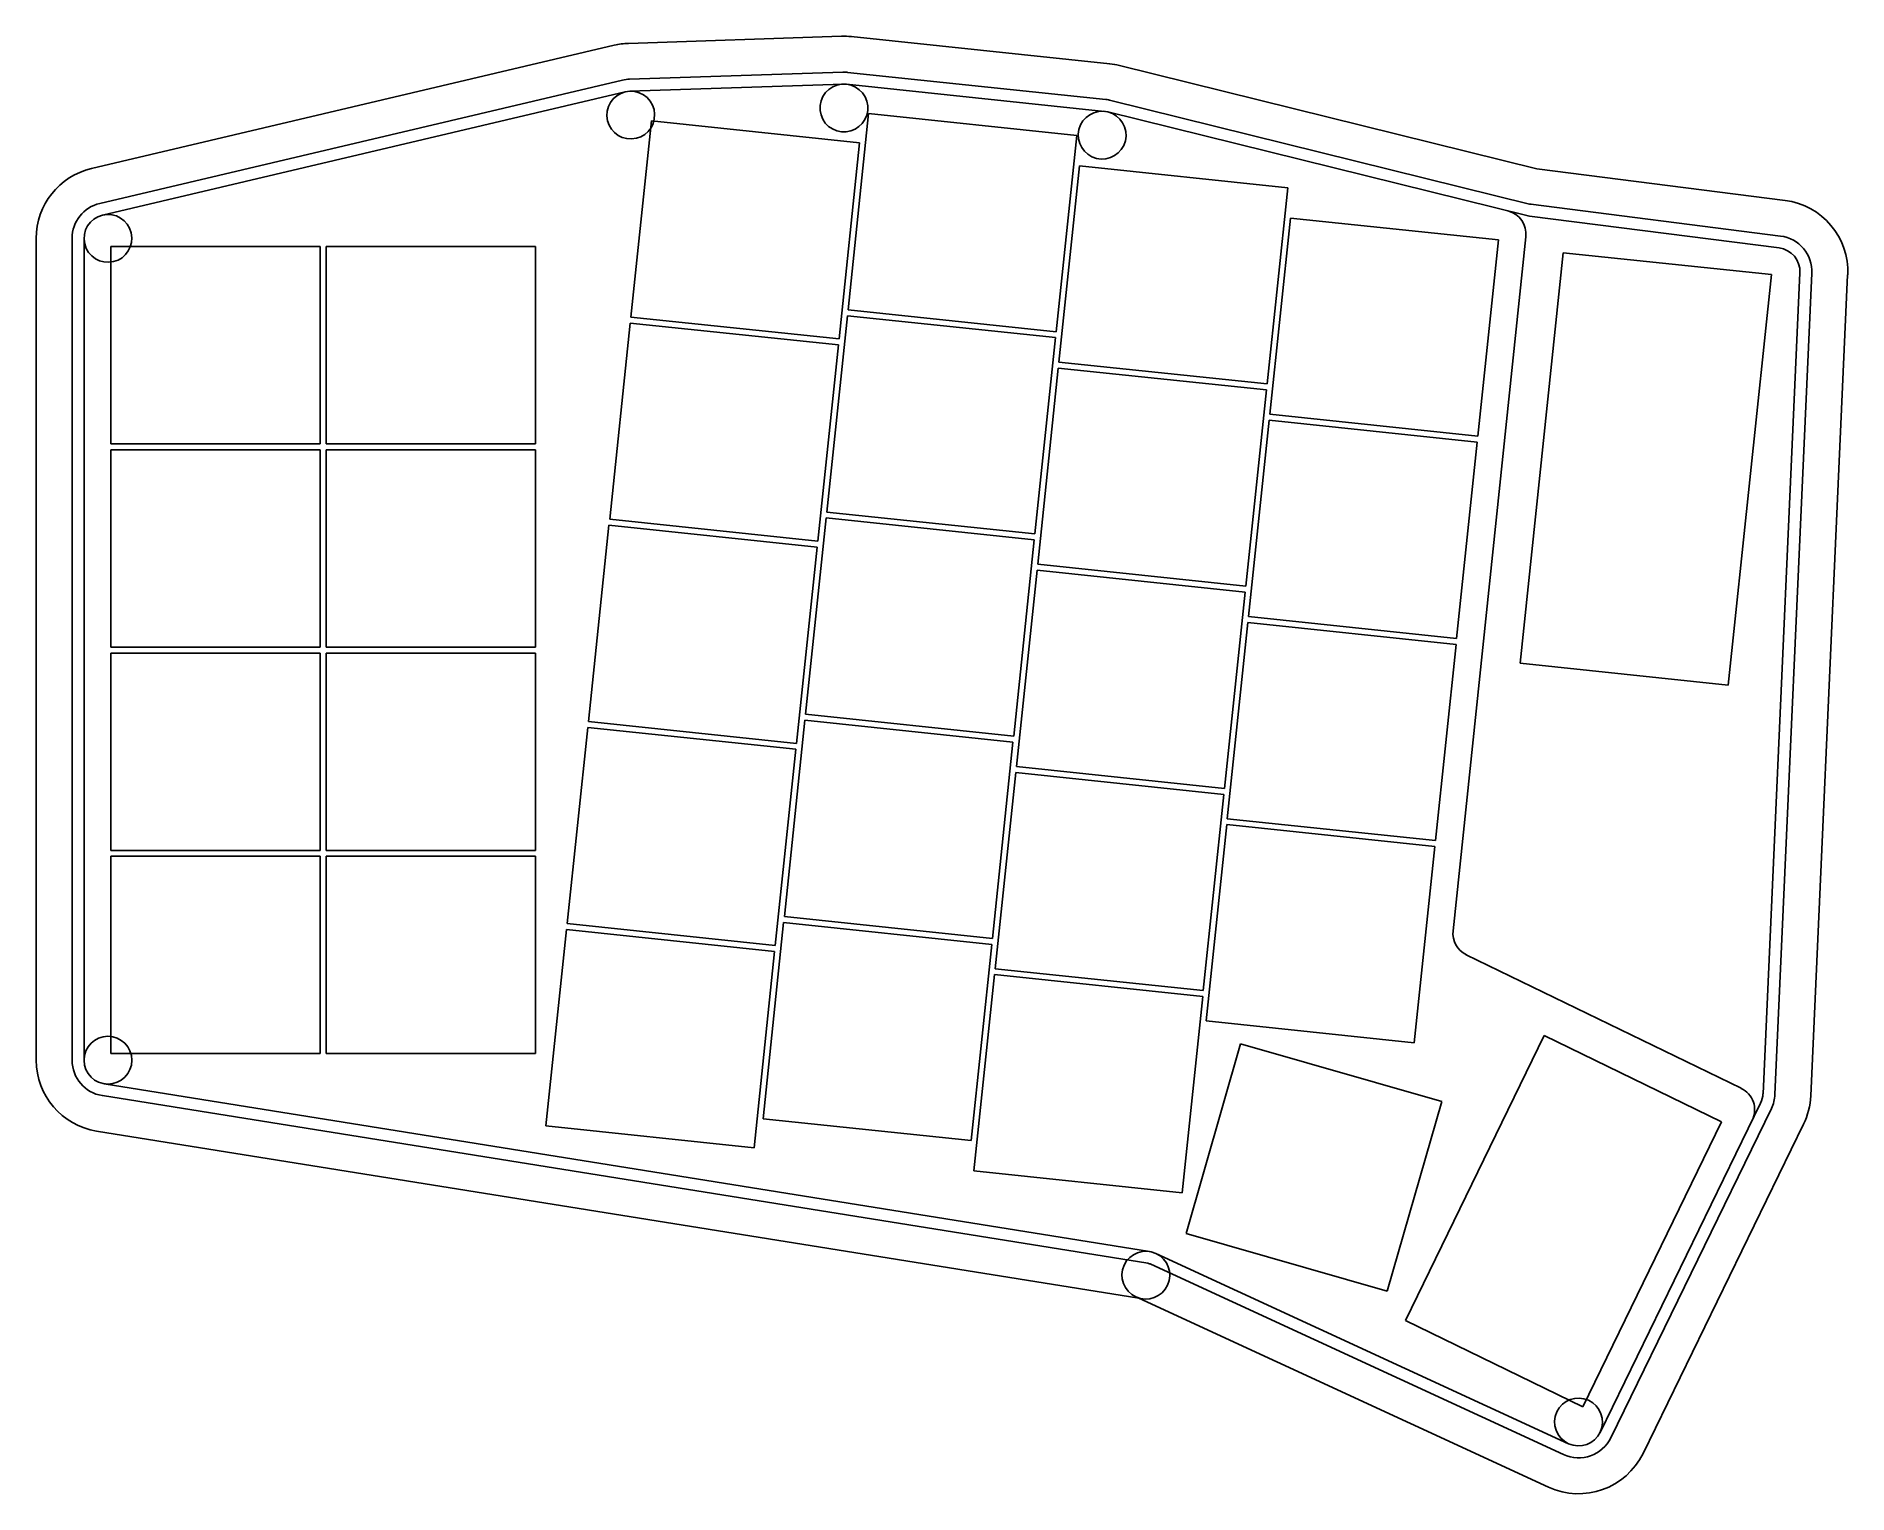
# Model space of a CAD drawing. Header units: millimetres. Extents: x 85 to 237, y -178 to -56.
import ezdxf

# ---------------------------------------------------------------- set-up
doc = ezdxf.new("R2010")
doc.units = ezdxf.units.MM

msp = doc.modelspace()

# ---------------------------------------------------------------- linework, layer by layer
for p, q in [((89.62, -67.24), (133.35, -56.93)), ((134.53, -56.78), (152.36, -56.18)), ((153.18, -56.21), (174.79, -58.48)), ((175.6, -58.63), (210.52, -67.27)), ((90.31, -70.16), (134.04, -59.85)), ((134.63, -59.77), (152.46, -59.18)), ((134.66, -60.77), (152.49, -60.18)), ((152.77, -60.19), (174.37, -62.46)), ((152.87, -59.2), (174.48, -61.47)), ((90.54, -71.14), (134.27, -60.83)), ((174.88, -61.54), (209.92, -70.21)), ((136.47, -63.25), (134.74, -79.66)), ((153.87, -65.08), (136.47, -63.25)), ((154.63, -62.65), (152.91, -79.06)), ((172.04, -64.48), (154.63, -62.65)), ((174.64, -62.51), (209.68, -71.18)), ((152.15, -81.49), (153.87, -65.08)), ((170.31, -80.89), (172.04, -64.48)), ((172.27, -67.02), (170.55, -83.43)), ((189.68, -68.85), (172.27, -67.02)), ((210.52, -67.27), (231.29, -69.91)), ((187.95, -85.25), (189.68, -68.85)), ((210.03, -70.23), (230.91, -72.89)), ((189.91, -71.38), (188.19, -87.79)), ((207.32, -73.21), (189.91, -71.38)), ((209.9, -71.23), (230.78, -73.88)), ((85, -141.8), (85, -73.08)), ((88, -141.8), (88, -73.08)), ((89, -141.8), (89, -73.08)), ((108.75, -73.75), (91.25, -73.75)), ((91.25, -73.75), (91.25, -90.25)), ((108.75, -90.25), (108.75, -73.75)), ((126.75, -73.75), (109.25, -73.75)), ((109.25, -73.75), (109.25, -90.25)), ((126.75, -90.25), (126.75, -73.75)), ((209.61, -72.94), (203.51, -130.98)), ((205.59, -89.62), (207.32, -73.21)), ((212.73, -74.29), (209.13, -108.6)), ((230.14, -76.11), (212.73, -74.29)), ((226.53, -110.43), (230.14, -76.11)), ((232.53, -75.95), (229.44, -144.61)), ((233.53, -76), (230.44, -144.66)), ((236.52, -76.13), (233.43, -144.79)), ((134.69, -80.16), (132.97, -96.57)), ((152.1, -81.99), (134.69, -80.16)), ((134.74, -79.66), (152.15, -81.49)), ((152.85, -79.56), (151.13, -95.96)), ((170.26, -81.38), (152.85, -79.56)), ((152.91, -79.06), (170.31, -80.89)), ((168.53, -97.79), (170.26, -81.38)), ((150.37, -98.4), (152.1, -81.99)), ((170.49, -83.92), (168.77, -100.33)), ((187.9, -85.75), (170.49, -83.92)), ((170.55, -83.43), (187.95, -85.25)), ((186.17, -102.16), (187.9, -85.75)), ((188.19, -87.79), (205.59, -89.62)), ((188.13, -88.29), (186.41, -104.7)), ((205.54, -90.12), (188.13, -88.29)), ((91.25, -90.25), (108.75, -90.25)), ((108.75, -90.75), (91.25, -90.75)), ((91.25, -90.75), (91.25, -107.25)), ((108.75, -107.25), (108.75, -90.75)), ((109.25, -90.25), (126.75, -90.25)), ((126.75, -90.75), (109.25, -90.75)), ((109.25, -90.75), (109.25, -107.25)), ((126.75, -107.25), (126.75, -90.75)), ((203.81, -106.53), (205.54, -90.12)), ((132.97, -96.57), (150.37, -98.4)), ((151.08, -96.46), (149.35, -112.87)), ((168.48, -98.29), (151.08, -96.46)), ((151.13, -95.96), (168.53, -97.79)), ((132.91, -97.07), (131.19, -113.48)), ((150.32, -98.9), (132.91, -97.07)), ((166.76, -114.7), (168.48, -98.29)), ((148.59, -115.31), (150.32, -98.9)), ((168.72, -100.83), (166.99, -117.24)), ((186.12, -102.66), (168.72, -100.83)), ((168.77, -100.33), (186.17, -102.16)), ((184.4, -119.07), (186.12, -102.66)), ((186.36, -105.2), (184.63, -121.61)), ((203.76, -107.03), (186.36, -105.2)), ((186.41, -104.7), (203.81, -106.53)), ((91.25, -107.25), (108.75, -107.25)), ((109.25, -107.25), (126.75, -107.25)), ((202.04, -123.44), (203.76, -107.03)), ((108.75, -107.75), (91.25, -107.75)), ((91.25, -107.75), (91.25, -124.25)), ((108.75, -124.25), (108.75, -107.75)), ((126.75, -107.75), (109.25, -107.75)), ((109.25, -107.75), (109.25, -124.25)), ((126.75, -124.25), (126.75, -107.75)), ((209.13, -108.6), (226.53, -110.43)), ((131.19, -113.48), (148.59, -115.31)), ((149.3, -113.37), (147.58, -129.78)), ((166.7, -115.2), (149.3, -113.37)), ((149.35, -112.87), (166.76, -114.7)), ((131.14, -113.97), (129.41, -130.38)), ((148.54, -115.8), (131.14, -113.97)), ((146.82, -132.21), (148.54, -115.8)), ((164.98, -131.61), (166.7, -115.2)), ((166.94, -117.74), (165.22, -134.15)), ((184.34, -119.57), (166.94, -117.74)), ((166.99, -117.24), (184.4, -119.07)), ((182.62, -135.98), (184.34, -119.57)), ((184.58, -122.1), (182.86, -138.51)), ((201.98, -123.93), (184.58, -122.1)), ((184.63, -121.61), (202.04, -123.44)), ((91.25, -124.25), (108.75, -124.25)), ((109.25, -124.25), (126.75, -124.25)), ((200.26, -140.34), (201.98, -123.93)), ((108.75, -124.75), (91.25, -124.75)), ((91.25, -124.75), (91.25, -141.25)), ((108.75, -141.25), (108.75, -124.75)), ((126.75, -124.75), (109.25, -124.75)), ((109.25, -124.75), (109.25, -141.25)), ((126.75, -141.25), (126.75, -124.75)), ((147.52, -130.28), (145.8, -146.69)), ((164.93, -132.11), (147.52, -130.28)), ((147.58, -129.78), (164.98, -131.61)), ((129.36, -130.88), (127.64, -147.29)), ((146.76, -132.71), (129.36, -130.88)), ((129.41, -130.38), (146.82, -132.21)), ((145.04, -149.12), (146.76, -132.71)), ((163.2, -148.51), (164.93, -132.11)), ((204.62, -132.99), (227.62, -144.15)), ((165.16, -134.64), (163.44, -151.05)), ((182.57, -136.47), (165.16, -134.64)), ((165.22, -134.15), (182.62, -135.98)), ((180.84, -152.88), (182.57, -136.47)), ((182.86, -138.51), (200.26, -140.34)), ((185.74, -140.43), (181.19, -156.29)), ((202.56, -145.26), (185.74, -140.43)), ((199.53, -163.55), (211.14, -139.73)), ((225.97, -146.96), (211.14, -139.73)), ((91.25, -141.25), (108.75, -141.25)), ((109.25, -141.25), (126.75, -141.25)), ((90.68, -143.77), (178.13, -157.79)), ((177.98, -158.78), (90.53, -144.76)), ((198.01, -161.12), (202.56, -145.26)), ((215.81, -172.93), (229.24, -145.4)), ((145.8, -146.69), (163.2, -148.51)), ((214.36, -170.78), (225.97, -146.96)), ((230.14, -145.84), (216.71, -173.37)), ((177.23, -161.7), (90.05, -147.72)), ((127.64, -147.29), (145.04, -149.12)), ((232.83, -147.15), (219.41, -174.68)), ((163.44, -151.05), (180.84, -152.88)), ((181.19, -156.29), (198.01, -161.12)), ((212.76, -174.77), (178.24, -158.86)), ((178.65, -157.95), (213.18, -173.87)), ((211.5, -177.5), (177.23, -161.7)), ((199.53, -163.55), (214.36, -170.78))]:
    msp.add_line(p, q)
for centre, radius, start, end in [((134.73, -62.77), 6, 91.9072, 103.2667), ((152.56, -62.18), 6, 84, 91.9072), ((174.16, -64.45), 6, 76.0928, 84), ((134.73, -62.77), 3, 91.9072, 103.2667), ((152.56, -62.18), 2, 84, 444), ((152.56, -62.18), 3, 84, 91.9072), ((134.73, -62.77), 2, 91.9072, 451.9072), ((174.16, -64.45), 3, 76.0928, 84), ((174.16, -64.45), 2, 76.0928, 436.0928), ((91, -73.08), 6, 103.2667, 180), ((91, -73.08), 3, 103.2667, 180), ((91, -73.08), 2, 103.2667, 463.2667), ((207.62, -72.73), 2, 354, 76.0928), ((210.16, -69.24), 2, 256.0928, 262.7546), ((210.16, -69.24), 1, 256.0928, 262.7546), ((230.53, -75.86), 6, 357.4242, 442.7546), ((230.53, -75.86), 2, 357.4242, 82.7546), ((230.53, -75.86), 3, 357.4242, 442.7546), ((205.5, -131.19), 2, 174, 244.1038), ((91, -141.8), 2, 180, 540), ((91, -141.8), 6, 180, 260.8908), ((91, -141.8), 3, 180, 260.8908), ((226.74, -145.95), 2, 334, 64.1038), ((227.44, -144.52), 2, 334, 357.4242), ((227.44, -144.52), 3, 334, 357.4242), ((227.44, -144.52), 6, 334, 357.4242), ((177.82, -159.77), 2, 65.2476, 425.2476), ((177.82, -159.77), 1, 65.2476, 80.8908), ((214.01, -172.05), 2, 245.2476, 605.2476), ((214.01, -172.05), 3, 245.2476, 334), ((214.01, -172.05), 6, 245.2476, 334)]:
    msp.add_arc(centre, radius, start, end)

doc.saveas('drawing.dxf')
